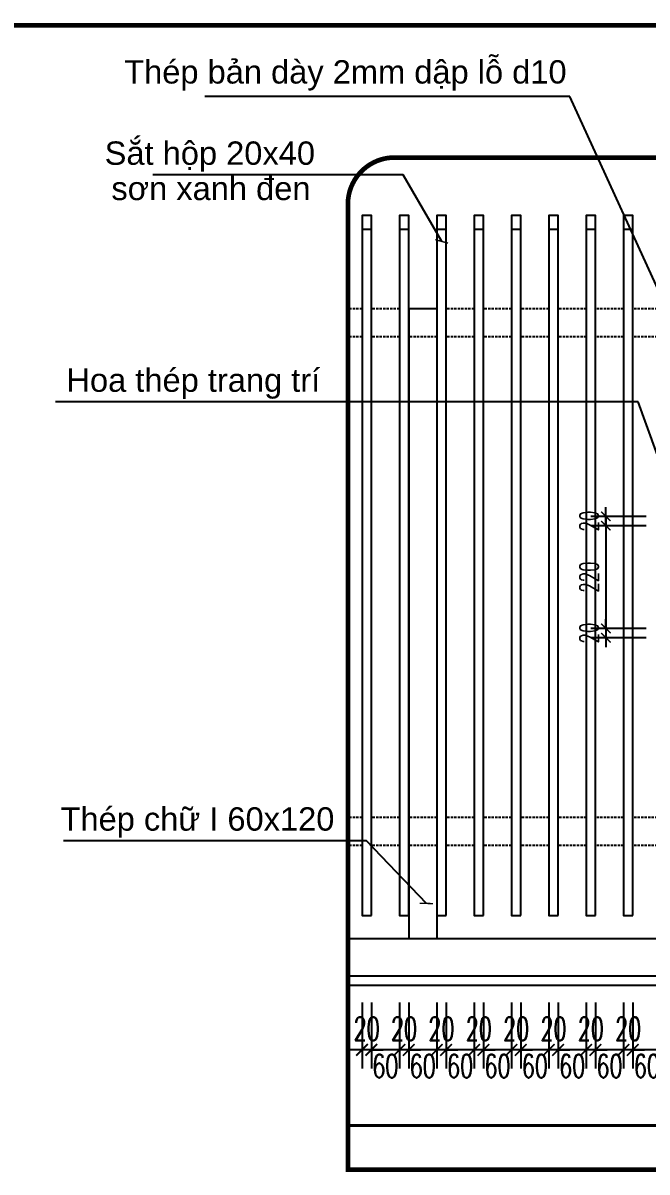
# Model space of a CAD drawing. Header units: millimetres. Extents: x -229618 to 2906, y -178063 to 96806.
# Drawn here: x -134434 to -131762, y -75775 to -70851 of the extents above; entities that cross this region are included whole.
import ezdxf

# ---------------------------------------------------------------- set-up
doc = ezdxf.new("R2010")
doc.units = ezdxf.units.MM
doc.header["$LTSCALE"] = 200
doc.header["$MEASUREMENT"] = 0
doc.header["$PDMODE"] = 3
doc.header["$PDSIZE"] = 50
doc.linetypes.add('DASHED2', pattern=[0.375, 0.25, -0.125])
doc.linetypes.add('HIDDEN', pattern=[0.375, 0.25, -0.125])
doc.layers.get('0').update_dxf_attribs({"color": 95, "linetype": 'CONTINUOUS'})
doc.layers.get('DEFPOINTS').update_dxf_attribs({"linetype": 'CONTINUOUS'})
doc.layers.add('cat', color=1, linetype='CONTINUOUS', lineweight=40)
doc.layers.add('khuat', color=8, linetype='DASHED2', lineweight=15)
for name, color, linetype in [('CUA', 145, 'CONTINUOUS'), ('DIM', 251, 'CONTINUOUS'), ('NETTHAY', 252, 'CONTINUOUS'), ('TEXT', 33, 'CONTINUOUS')]:
    doc.layers.add(name, color=color, linetype=linetype)
doc.styles.add('Arial iso', font='vnarial_0.ttf')
doc.styles.add('Scale', font='vnsimli.shx', dxfattribs={"width": 0.65, "bigfont": 'bigfont.shx'})
doc.dimstyles.new('Scale', dxfattribs={"dimscale": 75, "dimtxt": 2, "dimasz": 1, "dimexe": 1.6, "dimexo": 0, "dimgap": 0.8, "dimtad": 1, "dimdec": 0, "dimzin": 0, "dimdsep": 46, "dimtxsty": 'Scale', "dimblk": 'ARCHTICK', "dimcen": 0.1, "dimdle": 1, "dimclrd": 256, "dimclre": 256, "dimclrt": 3, "dimadec": 0, "dimazin": 0, "dimtfac": 1, "dimtdec": 0, "dimtix": 1, "dimtmove": 2, "dimatfit": 3, "dimldrblk": 'ARCHTICK', "dimfxl": 0, "dimtolj": 1, "dimtzin": 0, "dimarcsym": 0})

# ---------------------------------------------------------------- blocks, each defined once
blk = doc.blocks.new('_ArchTick')
at = {"color": 0, "linetype": 'ByBlock', "const_width": 0.15}
blk.add_lwpolyline([(-0.5, -0.5), (0.5, 0.5)], dxfattribs=at)
blk = doc.blocks.new('*D1451')
at = {"layer": 'DEFPOINTS', "color": 0, "linetype": 'Continuous'}
for p in [(-131765.7, -73005.3), (-131937.9, -73445.3), (-131765.7, -73445.3)]:
    blk.add_point(p, dxfattribs=at)
at = {"layer": 'DIM', "linetype": 'Continuous', "lineweight": -2}
for p, q in [((-131937.9, -72965.3), (-131937.9, -73485.3)), ((-131765.7, -73005.3), (-132001.9, -73005.3)), ((-131765.7, -73445.3), (-132001.9, -73445.3))]:
    blk.add_line(p, q, dxfattribs=at)
at = {"layer": 'DIM', "linetype": 'Continuous', "lineweight": -2, "xscale": 40, "yscale": 40, "zscale": 40}
for p, rotation in [((-131937.9, -73005.3), 90), ((-131937.9, -73445.3), 270)]:
    blk.add_blockref('_ArchTick', p, dxfattribs=dict(at, rotation=rotation))
at = {"layer": 'DIM', "color": 3, "linetype": 'Continuous', "insert": (-132009.9, -73225.3), "char_height": 80, "attachment_point": 5, "rotation": 90, "style": 'Scale'}
blk.add_mtext('\\A1;220', dxfattribs=at)
blk = doc.blocks.new('*D1452')
at = {"layer": 'DEFPOINTS', "color": 0, "linetype": 'Continuous'}
for p in [(-131937.9, -72965.3), (-131765.7, -72965.3), (-131765.7, -73005.3)]:
    blk.add_point(p, dxfattribs=at)
at = {"layer": 'DIM', "linetype": 'Continuous', "lineweight": -2}
for p, q in [((-131765.7, -72965.3), (-132001.9, -72965.3)), ((-131937.9, -72965.3), (-131937.9, -72925.3)), ((-131937.9, -73005.3), (-131937.9, -72965.3)), ((-131765.7, -73005.3), (-132001.9, -73005.3)), ((-131937.9, -73005.3), (-131937.9, -73045.3))]:
    blk.add_line(p, q, dxfattribs=at)
at = {"layer": 'DIM', "linetype": 'Continuous', "lineweight": -2, "xscale": 40, "yscale": 40, "zscale": 40}
for p, rotation in [((-131937.9, -72965.3), 270), ((-131937.9, -73005.3), 90)]:
    blk.add_blockref('_ArchTick', p, dxfattribs=dict(at, rotation=rotation))
at = {"layer": 'DIM', "color": 3, "linetype": 'Continuous', "insert": (-132009.9, -72985.3), "char_height": 80, "attachment_point": 5, "rotation": 90, "style": 'Scale'}
blk.add_mtext('\\A1;20', dxfattribs=at)
blk = doc.blocks.new('*D1453')
at = {"layer": 'DEFPOINTS', "color": 0, "linetype": 'Continuous'}
for p in [(-131765.7, -73445.3), (-131937.9, -73485.3), (-131765.7, -73485.3)]:
    blk.add_point(p, dxfattribs=at)
at = {"layer": 'DIM', "linetype": 'Continuous', "lineweight": -2}
for p, q in [((-131937.9, -73445.3), (-131937.9, -73405.3)), ((-131765.7, -73445.3), (-132001.9, -73445.3)), ((-131937.9, -73445.3), (-131937.9, -73485.3)), ((-131765.7, -73485.3), (-132001.9, -73485.3)), ((-131937.9, -73485.3), (-131937.9, -73525.3))]:
    blk.add_line(p, q, dxfattribs=at)
at = {"layer": 'DIM', "linetype": 'Continuous', "lineweight": -2, "xscale": 40, "yscale": 40, "zscale": 40}
for p, rotation in [((-131937.9, -73445.3), 270), ((-131937.9, -73485.3), 90)]:
    blk.add_blockref('_ArchTick', p, dxfattribs=dict(at, rotation=rotation))
at = {"layer": 'DIM', "color": 3, "linetype": 'Continuous', "insert": (-132009.9, -73465.3), "char_height": 80, "attachment_point": 5, "rotation": 90, "style": 'Scale'}
blk.add_mtext('\\A1;20', dxfattribs=at)
blk = doc.blocks.new('*D1529')
at = {"layer": 'DEFPOINTS', "color": 0, "linetype": 'Continuous'}
for p in [(-131822.5, -75047.8), (-131702.5, -75047.8), (-131822.5, -75251.3)]:
    blk.add_point(p, dxfattribs=at)
at = {"layer": 'DIM', "linetype": 'Continuous', "lineweight": -2}
for p, q in [((-131822.5, -75047.8), (-131822.5, -75331.3)), ((-131702.5, -75047.8), (-131702.5, -75331.3)), ((-131652.5, -75251.3), (-131872.5, -75251.3))]:
    blk.add_line(p, q, dxfattribs=at)
at = {"layer": 'DIM', "linetype": 'Continuous', "lineweight": -2, "xscale": 50, "yscale": 50, "zscale": 50, "rotation": 180}
blk.add_blockref('_ArchTick', (-131822.5, -75251.3), dxfattribs=at)
at = {"layer": 'DIM', "linetype": 'Continuous', "lineweight": -2, "xscale": 50, "yscale": 50, "zscale": 50}
blk.add_blockref('_ArchTick', (-131702.5, -75251.3), dxfattribs=at)
at = {"layer": 'DIM', "color": 3, "linetype": 'Continuous', "insert": (-131762.5, -75320.4), "char_height": 100, "attachment_point": 5, "style": 'Scale'}
blk.add_mtext('\\A1;60', dxfattribs=at)
blk = doc.blocks.new('*D1530')
at = {"layer": 'DEFPOINTS', "color": 0, "linetype": 'Continuous'}
for p in [(-131862.5, -75047.8), (-131822.5, -75047.8), (-131862.5, -75251.3)]:
    blk.add_point(p, dxfattribs=at)
at = {"layer": 'DIM', "linetype": 'Continuous', "lineweight": -2}
for p, q in [((-131862.5, -75047.8), (-131862.5, -75331.3)), ((-131822.5, -75047.8), (-131822.5, -75331.3)), ((-131862.5, -75251.3), (-131912.5, -75251.3)), ((-131822.5, -75251.3), (-131862.5, -75251.3)), ((-131822.5, -75251.3), (-131772.5, -75251.3))]:
    blk.add_line(p, q, dxfattribs=at)
at = {"layer": 'DIM', "linetype": 'Continuous', "lineweight": -2, "xscale": 50, "yscale": 50, "zscale": 50}
blk.add_blockref('_ArchTick', (-131862.5, -75251.3), dxfattribs=at)
at = {"layer": 'DIM', "linetype": 'Continuous', "lineweight": -2, "xscale": 50, "yscale": 50, "zscale": 50, "rotation": 180}
blk.add_blockref('_ArchTick', (-131822.5, -75251.3), dxfattribs=at)
at = {"layer": 'DIM', "color": 3, "linetype": 'Continuous', "insert": (-131842.5, -75161.3), "char_height": 100, "attachment_point": 5, "style": 'Scale'}
blk.add_mtext('\\A1;20', dxfattribs=at)
blk = doc.blocks.new('*D1531')
at = {"layer": 'DEFPOINTS', "color": 0, "linetype": 'Continuous'}
for p in [(-131982.5, -75047.8), (-131862.5, -75047.8), (-131982.5, -75251.3)]:
    blk.add_point(p, dxfattribs=at)
at = {"layer": 'DIM', "linetype": 'Continuous', "lineweight": -2}
for p, q in [((-131982.5, -75047.8), (-131982.5, -75331.3)), ((-131862.5, -75047.8), (-131862.5, -75331.3)), ((-131812.5, -75251.3), (-132032.5, -75251.3))]:
    blk.add_line(p, q, dxfattribs=at)
at = {"layer": 'DIM', "linetype": 'Continuous', "lineweight": -2, "xscale": 50, "yscale": 50, "zscale": 50, "rotation": 180}
blk.add_blockref('_ArchTick', (-131982.5, -75251.3), dxfattribs=at)
at = {"layer": 'DIM', "linetype": 'Continuous', "lineweight": -2, "xscale": 50, "yscale": 50, "zscale": 50}
blk.add_blockref('_ArchTick', (-131862.5, -75251.3), dxfattribs=at)
at = {"layer": 'DIM', "color": 3, "linetype": 'Continuous', "insert": (-131922.5, -75320.4), "char_height": 100, "attachment_point": 5, "style": 'Scale'}
blk.add_mtext('\\A1;60', dxfattribs=at)
blk = doc.blocks.new('*D1532')
at = {"layer": 'DEFPOINTS', "color": 0, "linetype": 'Continuous'}
for p in [(-132022.5, -75047.8), (-131982.5, -75047.8), (-132022.5, -75251.3)]:
    blk.add_point(p, dxfattribs=at)
at = {"layer": 'DIM', "linetype": 'Continuous', "lineweight": -2}
for p, q in [((-132022.5, -75047.8), (-132022.5, -75331.3)), ((-131982.5, -75047.8), (-131982.5, -75331.3)), ((-132022.5, -75251.3), (-132072.5, -75251.3)), ((-131982.5, -75251.3), (-132022.5, -75251.3)), ((-131982.5, -75251.3), (-131932.5, -75251.3))]:
    blk.add_line(p, q, dxfattribs=at)
at = {"layer": 'DIM', "linetype": 'Continuous', "lineweight": -2, "xscale": 50, "yscale": 50, "zscale": 50}
blk.add_blockref('_ArchTick', (-132022.5, -75251.3), dxfattribs=at)
at = {"layer": 'DIM', "linetype": 'Continuous', "lineweight": -2, "xscale": 50, "yscale": 50, "zscale": 50, "rotation": 180}
blk.add_blockref('_ArchTick', (-131982.5, -75251.3), dxfattribs=at)
at = {"layer": 'DIM', "color": 3, "linetype": 'Continuous', "insert": (-132002.5, -75161.3), "char_height": 100, "attachment_point": 5, "style": 'Scale'}
blk.add_mtext('\\A1;20', dxfattribs=at)
blk = doc.blocks.new('*D1533')
at = {"layer": 'DEFPOINTS', "color": 0, "linetype": 'Continuous'}
for p in [(-132142.5, -75047.8), (-132022.5, -75047.8), (-132142.5, -75251.3)]:
    blk.add_point(p, dxfattribs=at)
at = {"layer": 'DIM', "linetype": 'Continuous', "lineweight": -2}
for p, q in [((-132142.5, -75047.8), (-132142.5, -75331.3)), ((-132022.5, -75047.8), (-132022.5, -75331.3)), ((-131972.5, -75251.3), (-132192.5, -75251.3))]:
    blk.add_line(p, q, dxfattribs=at)
at = {"layer": 'DIM', "linetype": 'Continuous', "lineweight": -2, "xscale": 50, "yscale": 50, "zscale": 50, "rotation": 180}
blk.add_blockref('_ArchTick', (-132142.5, -75251.3), dxfattribs=at)
at = {"layer": 'DIM', "linetype": 'Continuous', "lineweight": -2, "xscale": 50, "yscale": 50, "zscale": 50}
blk.add_blockref('_ArchTick', (-132022.5, -75251.3), dxfattribs=at)
at = {"layer": 'DIM', "color": 3, "linetype": 'Continuous', "insert": (-132082.5, -75320.4), "char_height": 100, "attachment_point": 5, "style": 'Scale'}
blk.add_mtext('\\A1;60', dxfattribs=at)
blk = doc.blocks.new('*D1534')
at = {"layer": 'DEFPOINTS', "color": 0, "linetype": 'Continuous'}
for p in [(-132182.5, -75047.8), (-132142.5, -75047.8), (-132182.5, -75251.3)]:
    blk.add_point(p, dxfattribs=at)
at = {"layer": 'DIM', "linetype": 'Continuous', "lineweight": -2}
for p, q in [((-132182.5, -75047.8), (-132182.5, -75331.3)), ((-132142.5, -75047.8), (-132142.5, -75331.3)), ((-132182.5, -75251.3), (-132232.5, -75251.3)), ((-132142.5, -75251.3), (-132182.5, -75251.3)), ((-132142.5, -75251.3), (-132092.5, -75251.3))]:
    blk.add_line(p, q, dxfattribs=at)
at = {"layer": 'DIM', "linetype": 'Continuous', "lineweight": -2, "xscale": 50, "yscale": 50, "zscale": 50}
blk.add_blockref('_ArchTick', (-132182.5, -75251.3), dxfattribs=at)
at = {"layer": 'DIM', "linetype": 'Continuous', "lineweight": -2, "xscale": 50, "yscale": 50, "zscale": 50, "rotation": 180}
blk.add_blockref('_ArchTick', (-132142.5, -75251.3), dxfattribs=at)
at = {"layer": 'DIM', "color": 3, "linetype": 'Continuous', "insert": (-132162.5, -75161.3), "char_height": 100, "attachment_point": 5, "style": 'Scale'}
blk.add_mtext('\\A1;20', dxfattribs=at)
blk = doc.blocks.new('*D1535')
at = {"layer": 'DEFPOINTS', "color": 0, "linetype": 'Continuous'}
for p in [(-132302.5, -75047.8), (-132182.5, -75047.8), (-132302.5, -75251.3)]:
    blk.add_point(p, dxfattribs=at)
at = {"layer": 'DIM', "linetype": 'Continuous', "lineweight": -2}
for p, q in [((-132302.5, -75047.8), (-132302.5, -75331.3)), ((-132182.5, -75047.8), (-132182.5, -75331.3)), ((-132132.5, -75251.3), (-132352.5, -75251.3))]:
    blk.add_line(p, q, dxfattribs=at)
at = {"layer": 'DIM', "linetype": 'Continuous', "lineweight": -2, "xscale": 50, "yscale": 50, "zscale": 50, "rotation": 180}
blk.add_blockref('_ArchTick', (-132302.5, -75251.3), dxfattribs=at)
at = {"layer": 'DIM', "linetype": 'Continuous', "lineweight": -2, "xscale": 50, "yscale": 50, "zscale": 50}
blk.add_blockref('_ArchTick', (-132182.5, -75251.3), dxfattribs=at)
at = {"layer": 'DIM', "color": 3, "linetype": 'Continuous', "insert": (-132242.5, -75320.4), "char_height": 100, "attachment_point": 5, "style": 'Scale'}
blk.add_mtext('\\A1;60', dxfattribs=at)
blk = doc.blocks.new('*D1536')
at = {"layer": 'DEFPOINTS', "color": 0, "linetype": 'Continuous'}
for p in [(-132342.5, -75047.8), (-132302.5, -75047.8), (-132342.5, -75251.3)]:
    blk.add_point(p, dxfattribs=at)
at = {"layer": 'DIM', "linetype": 'Continuous', "lineweight": -2}
for p, q in [((-132342.5, -75047.8), (-132342.5, -75331.3)), ((-132302.5, -75047.8), (-132302.5, -75331.3)), ((-132342.5, -75251.3), (-132392.5, -75251.3)), ((-132302.5, -75251.3), (-132342.5, -75251.3)), ((-132302.5, -75251.3), (-132252.5, -75251.3))]:
    blk.add_line(p, q, dxfattribs=at)
at = {"layer": 'DIM', "linetype": 'Continuous', "lineweight": -2, "xscale": 50, "yscale": 50, "zscale": 50}
blk.add_blockref('_ArchTick', (-132342.5, -75251.3), dxfattribs=at)
at = {"layer": 'DIM', "linetype": 'Continuous', "lineweight": -2, "xscale": 50, "yscale": 50, "zscale": 50, "rotation": 180}
blk.add_blockref('_ArchTick', (-132302.5, -75251.3), dxfattribs=at)
at = {"layer": 'DIM', "color": 3, "linetype": 'Continuous', "insert": (-132322.5, -75161.3), "char_height": 100, "attachment_point": 5, "style": 'Scale'}
blk.add_mtext('\\A1;20', dxfattribs=at)
blk = doc.blocks.new('*D1537')
at = {"layer": 'DEFPOINTS', "color": 0, "linetype": 'Continuous'}
for p in [(-132462.5, -75047.8), (-132342.5, -75047.8), (-132462.5, -75251.3)]:
    blk.add_point(p, dxfattribs=at)
at = {"layer": 'DIM', "linetype": 'Continuous', "lineweight": -2}
for p, q in [((-132462.5, -75047.8), (-132462.5, -75331.3)), ((-132342.5, -75047.8), (-132342.5, -75331.3)), ((-132292.5, -75251.3), (-132512.5, -75251.3))]:
    blk.add_line(p, q, dxfattribs=at)
at = {"layer": 'DIM', "linetype": 'Continuous', "lineweight": -2, "xscale": 50, "yscale": 50, "zscale": 50, "rotation": 180}
blk.add_blockref('_ArchTick', (-132462.5, -75251.3), dxfattribs=at)
at = {"layer": 'DIM', "linetype": 'Continuous', "lineweight": -2, "xscale": 50, "yscale": 50, "zscale": 50}
blk.add_blockref('_ArchTick', (-132342.5, -75251.3), dxfattribs=at)
at = {"layer": 'DIM', "color": 3, "linetype": 'Continuous', "insert": (-132402.5, -75320.4), "char_height": 100, "attachment_point": 5, "style": 'Scale'}
blk.add_mtext('\\A1;60', dxfattribs=at)
blk = doc.blocks.new('*D1538')
at = {"layer": 'DEFPOINTS', "color": 0, "linetype": 'Continuous'}
for p in [(-132502.5, -75047.8), (-132462.5, -75047.8), (-132502.5, -75251.3)]:
    blk.add_point(p, dxfattribs=at)
at = {"layer": 'DIM', "linetype": 'Continuous', "lineweight": -2}
for p, q in [((-132502.5, -75047.8), (-132502.5, -75331.3)), ((-132462.5, -75047.8), (-132462.5, -75331.3)), ((-132502.5, -75251.3), (-132552.5, -75251.3)), ((-132462.5, -75251.3), (-132502.5, -75251.3)), ((-132462.5, -75251.3), (-132412.5, -75251.3))]:
    blk.add_line(p, q, dxfattribs=at)
at = {"layer": 'DIM', "linetype": 'Continuous', "lineweight": -2, "xscale": 50, "yscale": 50, "zscale": 50}
blk.add_blockref('_ArchTick', (-132502.5, -75251.3), dxfattribs=at)
at = {"layer": 'DIM', "linetype": 'Continuous', "lineweight": -2, "xscale": 50, "yscale": 50, "zscale": 50, "rotation": 180}
blk.add_blockref('_ArchTick', (-132462.5, -75251.3), dxfattribs=at)
at = {"layer": 'DIM', "color": 3, "linetype": 'Continuous', "insert": (-132482.5, -75161.3), "char_height": 100, "attachment_point": 5, "style": 'Scale'}
blk.add_mtext('\\A1;20', dxfattribs=at)
blk = doc.blocks.new('*D1539')
at = {"layer": 'DEFPOINTS', "color": 0, "linetype": 'Continuous'}
for p in [(-132622.5, -75047.8), (-132502.5, -75047.8), (-132622.5, -75251.3)]:
    blk.add_point(p, dxfattribs=at)
at = {"layer": 'DIM', "linetype": 'Continuous', "lineweight": -2}
for p, q in [((-132622.5, -75047.8), (-132622.5, -75331.3)), ((-132502.5, -75047.8), (-132502.5, -75331.3)), ((-132452.5, -75251.3), (-132672.5, -75251.3))]:
    blk.add_line(p, q, dxfattribs=at)
at = {"layer": 'DIM', "linetype": 'Continuous', "lineweight": -2, "xscale": 50, "yscale": 50, "zscale": 50, "rotation": 180}
blk.add_blockref('_ArchTick', (-132622.5, -75251.3), dxfattribs=at)
at = {"layer": 'DIM', "linetype": 'Continuous', "lineweight": -2, "xscale": 50, "yscale": 50, "zscale": 50}
blk.add_blockref('_ArchTick', (-132502.5, -75251.3), dxfattribs=at)
at = {"layer": 'DIM', "color": 3, "linetype": 'Continuous', "insert": (-132562.5, -75320.4), "char_height": 100, "attachment_point": 5, "style": 'Scale'}
blk.add_mtext('\\A1;60', dxfattribs=at)
blk = doc.blocks.new('*D1540')
at = {"layer": 'DEFPOINTS', "color": 0, "linetype": 'Continuous'}
for p in [(-132662.5, -75047.8), (-132622.5, -75047.8), (-132662.5, -75251.3)]:
    blk.add_point(p, dxfattribs=at)
at = {"layer": 'DIM', "linetype": 'Continuous', "lineweight": -2}
for p, q in [((-132662.5, -75047.8), (-132662.5, -75331.3)), ((-132622.5, -75047.8), (-132622.5, -75331.3)), ((-132662.5, -75251.3), (-132712.5, -75251.3)), ((-132622.5, -75251.3), (-132662.5, -75251.3)), ((-132622.5, -75251.3), (-132572.5, -75251.3))]:
    blk.add_line(p, q, dxfattribs=at)
at = {"layer": 'DIM', "linetype": 'Continuous', "lineweight": -2, "xscale": 50, "yscale": 50, "zscale": 50}
blk.add_blockref('_ArchTick', (-132662.5, -75251.3), dxfattribs=at)
at = {"layer": 'DIM', "linetype": 'Continuous', "lineweight": -2, "xscale": 50, "yscale": 50, "zscale": 50, "rotation": 180}
blk.add_blockref('_ArchTick', (-132622.5, -75251.3), dxfattribs=at)
at = {"layer": 'DIM', "color": 3, "linetype": 'Continuous', "insert": (-132642.5, -75161.3), "char_height": 100, "attachment_point": 5, "style": 'Scale'}
blk.add_mtext('\\A1;20', dxfattribs=at)
blk = doc.blocks.new('*D1541')
at = {"layer": 'DEFPOINTS', "color": 0, "linetype": 'Continuous'}
for p in [(-132782.5, -75047.8), (-132662.5, -75047.8), (-132782.5, -75251.3)]:
    blk.add_point(p, dxfattribs=at)
at = {"layer": 'DIM', "linetype": 'Continuous', "lineweight": -2}
for p, q in [((-132782.5, -75047.8), (-132782.5, -75331.3)), ((-132662.5, -75047.8), (-132662.5, -75331.3)), ((-132612.5, -75251.3), (-132832.5, -75251.3))]:
    blk.add_line(p, q, dxfattribs=at)
at = {"layer": 'DIM', "linetype": 'Continuous', "lineweight": -2, "xscale": 50, "yscale": 50, "zscale": 50, "rotation": 180}
blk.add_blockref('_ArchTick', (-132782.5, -75251.3), dxfattribs=at)
at = {"layer": 'DIM', "linetype": 'Continuous', "lineweight": -2, "xscale": 50, "yscale": 50, "zscale": 50}
blk.add_blockref('_ArchTick', (-132662.5, -75251.3), dxfattribs=at)
at = {"layer": 'DIM', "color": 3, "linetype": 'Continuous', "insert": (-132722.5, -75320.4), "char_height": 100, "attachment_point": 5, "style": 'Scale'}
blk.add_mtext('\\A1;60', dxfattribs=at)
blk = doc.blocks.new('*D1542')
at = {"layer": 'DEFPOINTS', "color": 0, "linetype": 'Continuous'}
for p in [(-132822.5, -75047.8), (-132782.5, -75047.8), (-132822.5, -75251.3)]:
    blk.add_point(p, dxfattribs=at)
at = {"layer": 'DIM', "linetype": 'Continuous', "lineweight": -2}
for p, q in [((-132822.5, -75047.8), (-132822.5, -75331.3)), ((-132782.5, -75047.8), (-132782.5, -75331.3)), ((-132822.5, -75251.3), (-132872.5, -75251.3)), ((-132782.5, -75251.3), (-132822.5, -75251.3)), ((-132782.5, -75251.3), (-132732.5, -75251.3))]:
    blk.add_line(p, q, dxfattribs=at)
at = {"layer": 'DIM', "linetype": 'Continuous', "lineweight": -2, "xscale": 50, "yscale": 50, "zscale": 50}
blk.add_blockref('_ArchTick', (-132822.5, -75251.3), dxfattribs=at)
at = {"layer": 'DIM', "linetype": 'Continuous', "lineweight": -2, "xscale": 50, "yscale": 50, "zscale": 50, "rotation": 180}
blk.add_blockref('_ArchTick', (-132782.5, -75251.3), dxfattribs=at)
at = {"layer": 'DIM', "color": 3, "linetype": 'Continuous', "insert": (-132802.5, -75161.3), "char_height": 100, "attachment_point": 5, "style": 'Scale'}
blk.add_mtext('\\A1;20', dxfattribs=at)
blk = doc.blocks.new('*D1543')
at = {"layer": 'DEFPOINTS', "color": 0, "linetype": 'Continuous'}
for p in [(-132942.5, -75047.8), (-132822.5, -75047.8), (-132942.5, -75251.3)]:
    blk.add_point(p, dxfattribs=at)
at = {"layer": 'DIM', "linetype": 'Continuous', "lineweight": -2}
for p, q in [((-132942.5, -75047.8), (-132942.5, -75331.3)), ((-132822.5, -75047.8), (-132822.5, -75331.3)), ((-132772.5, -75251.3), (-132992.5, -75251.3))]:
    blk.add_line(p, q, dxfattribs=at)
at = {"layer": 'DIM', "linetype": 'Continuous', "lineweight": -2, "xscale": 50, "yscale": 50, "zscale": 50, "rotation": 180}
blk.add_blockref('_ArchTick', (-132942.5, -75251.3), dxfattribs=at)
at = {"layer": 'DIM', "linetype": 'Continuous', "lineweight": -2, "xscale": 50, "yscale": 50, "zscale": 50}
blk.add_blockref('_ArchTick', (-132822.5, -75251.3), dxfattribs=at)
at = {"layer": 'DIM', "color": 3, "linetype": 'Continuous', "insert": (-132882.5, -75320.4), "char_height": 100, "attachment_point": 5, "style": 'Scale'}
blk.add_mtext('\\A1;60', dxfattribs=at)
blk = doc.blocks.new('*D1544')
at = {"layer": 'DEFPOINTS', "color": 0, "linetype": 'Continuous'}
for p in [(-132982.5, -75047.8), (-132942.5, -75047.8), (-132982.5, -75251.3)]:
    blk.add_point(p, dxfattribs=at)
at = {"layer": 'DIM', "linetype": 'Continuous', "lineweight": -2}
for p, q in [((-132982.5, -75047.8), (-132982.5, -75331.3)), ((-132942.5, -75047.8), (-132942.5, -75331.3)), ((-132982.5, -75251.3), (-133032.5, -75251.3)), ((-132942.5, -75251.3), (-132982.5, -75251.3)), ((-132942.5, -75251.3), (-132892.5, -75251.3))]:
    blk.add_line(p, q, dxfattribs=at)
at = {"layer": 'DIM', "linetype": 'Continuous', "lineweight": -2, "xscale": 50, "yscale": 50, "zscale": 50}
blk.add_blockref('_ArchTick', (-132982.5, -75251.3), dxfattribs=at)
at = {"layer": 'DIM', "linetype": 'Continuous', "lineweight": -2, "xscale": 50, "yscale": 50, "zscale": 50, "rotation": 180}
blk.add_blockref('_ArchTick', (-132942.5, -75251.3), dxfattribs=at)
at = {"layer": 'DIM', "color": 3, "linetype": 'Continuous', "insert": (-132962.5, -75161.3), "char_height": 100, "attachment_point": 5, "style": 'Scale'}
blk.add_mtext('\\A1;20', dxfattribs=at)

msp = doc.modelspace()

# ---------------------------------------------------------------- linework, layer by layer
at = {"layer": 'cat', "linetype": 'Continuous'}
msp.add_line((-129853.3, -75575.3), (-133043.1, -75575.3), dxfattribs=at)
at = {"layer": 'CUA', "linetype": 'Continuous'}
for p, q in [((-132942.5, -71735.3), (-132982.5, -71735.3)), ((-132782.5, -71735.3), (-132822.5, -71735.3)), ((-132622.5, -71735.3), (-132662.5, -71735.3)), ((-132462.5, -71735.3), (-132502.5, -71735.3)), ((-132302.5, -71735.3), (-132342.5, -71735.3)), ((-132142.5, -71735.3), (-132182.5, -71735.3)), ((-131982.5, -71735.3), (-132022.5, -71735.3)), ((-131822.5, -71735.3), (-131862.5, -71735.3)), ((-132782.5, -72075.3), (-132782.5, -74775.3)), ((-132662.5, -72075.3), (-132782.5, -72075.3)), ((-132662.5, -72075.3), (-132662.5, -74775.3))]:
    msp.add_line(p, q, dxfattribs=at)
at = {"layer": 'CUA', "linetype": 'HIDDEN', "ltscale": 0.2}
for p, q in [((-132982.5, -72075.3), (-133043.1, -72075.3)), ((-132822.5, -72075.3), (-132942.5, -72075.3)), ((-132662.5, -72075.3), (-132782.5, -72075.3)), ((-132502.5, -72075.3), (-132622.5, -72075.3)), ((-132342.5, -72075.3), (-132462.5, -72075.3)), ((-132182.5, -72075.3), (-132302.5, -72075.3)), ((-132022.5, -72075.3), (-132142.5, -72075.3)), ((-131862.5, -72075.3), (-131982.5, -72075.3)), ((-131702.5, -72075.3), (-131822.5, -72075.3)), ((-132982.5, -72195.3), (-133043.1, -72195.3)), ((-132822.5, -72195.3), (-132942.5, -72195.3)), ((-132662.5, -72195.3), (-132782.5, -72195.3)), ((-132502.5, -72195.3), (-132622.5, -72195.3)), ((-132342.5, -72195.3), (-132462.5, -72195.3)), ((-132182.5, -72195.3), (-132302.5, -72195.3)), ((-132022.5, -72195.3), (-132142.5, -72195.3)), ((-131862.5, -72195.3), (-131982.5, -72195.3)), ((-131702.5, -72195.3), (-131822.5, -72195.3)), ((-132982.5, -74255.3), (-133043.1, -74255.3)), ((-132822.5, -74255.3), (-132942.5, -74255.3)), ((-132662.5, -74255.3), (-132782.5, -74255.3)), ((-132502.5, -74255.3), (-132622.5, -74255.3)), ((-132342.5, -74255.3), (-132462.5, -74255.3)), ((-132182.5, -74255.3), (-132302.5, -74255.3)), ((-132022.5, -74255.3), (-132142.5, -74255.3)), ((-131862.5, -74255.3), (-131982.5, -74255.3)), ((-131702.5, -74255.3), (-131822.5, -74255.3)), ((-132982.5, -74375.3), (-133043.1, -74375.3)), ((-132822.5, -74375.3), (-132942.5, -74375.3)), ((-132662.5, -74375.3), (-132782.5, -74375.3)), ((-132502.5, -74375.3), (-132622.5, -74375.3)), ((-132342.5, -74375.3), (-132462.5, -74375.3)), ((-132182.5, -74375.3), (-132302.5, -74375.3)), ((-132022.5, -74375.3), (-132142.5, -74375.3)), ((-131862.5, -74375.3), (-131982.5, -74375.3)), ((-131702.5, -74375.3), (-131822.5, -74375.3))]:
    msp.add_line(p, q, dxfattribs=at)
at = {"layer": 'CUA', "linetype": 'Continuous'}
for points in [[(-132942.5, -74675.3), (-132942.5, -71675.3), (-132982.5, -71675.3), (-132982.5, -74675.3)], [(-132782.5, -74675.3), (-132782.5, -71675.3), (-132822.5, -71675.3), (-132822.5, -74675.3)], [(-132622.5, -74675.3), (-132622.5, -71675.3), (-132662.5, -71675.3), (-132662.5, -74675.3)], [(-132462.5, -74675.3), (-132462.5, -71675.3), (-132502.5, -71675.3), (-132502.5, -74675.3)], [(-132302.5, -74675.3), (-132302.5, -71675.3), (-132342.5, -71675.3), (-132342.5, -74675.3)], [(-132142.5, -74675.3), (-132142.5, -71675.3), (-132182.5, -71675.3), (-132182.5, -74675.3)], [(-131982.5, -74675.3), (-131982.5, -71675.3), (-132022.5, -71675.3), (-132022.5, -74675.3)], [(-131822.5, -74675.3), (-131822.5, -71675.3), (-131862.5, -71675.3), (-131862.5, -74675.3)]]:
    msp.add_lwpolyline(points, close=True, dxfattribs=at)
at = {"layer": 'khuat', "color": 5, "ltscale": 2, "const_width": 20}
msp.add_lwpolyline([(-146864.7, -70861), (-128985.3, -70861)], dxfattribs=at)
msp.add_lwpolyline([(-129853.3, -71427.5), (-132843.1, -71427.5, 0.414214), (-133043.1, -71627.5), (-133043.1, -75764.7), (-130053.3, -75764.7, 0.414214), (-129853.3, -75564.7)], format="xyb", close=True, dxfattribs=at)
at = {"layer": 'NETTHAY', "linetype": 'Continuous'}
for p, q in [((-129853.3, -74775.3), (-133043.1, -74775.3)), ((-129853.3, -74935.3), (-133043.1, -74935.3)), ((-129853.3, -74975.3), (-133043.1, -74975.3))]:
    msp.add_line(p, q, dxfattribs=at)

# ---------------------------------------------------------------- texts
at = {"layer": 'TEXT', "style": 'Arial iso'}
for s, p in [('ThÐp b¶n dµy 2mm dËp lç d10 ', (-134001, -71110.5)), ('S¾t hép 20x40', (-134084.7, -71458.7)), ('s¬n xanh ®en ', (-134055.8, -71609.9)), ('Hoa thÐp trang trÝ', (-134248.4, -72431.5)), ('ThÐp ch÷ I 60x120 ', (-134273.7, -74311.9))]:
    msp.add_text(s, height=100, dxfattribs=at).set_placement(p)

# ---------------------------------------------------------------- dimensions: what is measured, and where the dimension line sits
at = {"layer": 'DIM', "linetype": 'Continuous'}
for base, p1, p2, angle, override, picture, middle in [((-131937.9, -72965.3), (-131765.7, -73005.3), (-131765.7, -72965.3), 90, {"dimscale": 40, "dimlfac": 0.5}, '*D1452', (-132009.9, -72985.3)), ((-131937.9, -73445.3), (-131765.7, -73005.3), (-131765.7, -73445.3), 90, {"dimscale": 40, "dimlfac": 0.5}, '*D1451', (-132009.9, -73225.3)), ((-131937.9, -73485.3), (-131765.7, -73445.3), (-131765.7, -73485.3), 270, {"dimscale": 40, "dimlfac": 0.5}, '*D1453', (-132009.9, -73465.3)), ((-132982.5, -75251.3), (-132942.5, -75047.8), (-132982.5, -75047.8), 180, {"dimscale": 50, "dimlfac": 0.5}, '*D1544', (-132962.5, -75161.3)), ((-132822.5, -75251.3), (-132782.5, -75047.8), (-132822.5, -75047.8), 180, {"dimscale": 50, "dimlfac": 0.5}, '*D1542', (-132802.5, -75161.3)), ((-132662.5, -75251.3), (-132622.5, -75047.8), (-132662.5, -75047.8), 180, {"dimscale": 50, "dimlfac": 0.5}, '*D1540', (-132642.5, -75161.3)), ((-132502.5, -75251.3), (-132462.5, -75047.8), (-132502.5, -75047.8), 180, {"dimscale": 50, "dimlfac": 0.5}, '*D1538', (-132482.5, -75161.3)), ((-132342.5, -75251.3), (-132302.5, -75047.8), (-132342.5, -75047.8), 180, {"dimscale": 50, "dimlfac": 0.5}, '*D1536', (-132322.5, -75161.3)), ((-132182.5, -75251.3), (-132142.5, -75047.8), (-132182.5, -75047.8), 180, {"dimscale": 50, "dimlfac": 0.5}, '*D1534', (-132162.5, -75161.3)), ((-132022.5, -75251.3), (-131982.5, -75047.8), (-132022.5, -75047.8), 180, {"dimscale": 50, "dimlfac": 0.5}, '*D1532', (-132002.5, -75161.3)), ((-131862.5, -75251.3), (-131822.5, -75047.8), (-131862.5, -75047.8), 180, {"dimscale": 50, "dimlfac": 0.5}, '*D1530', (-131842.5, -75161.3))]:
    dim = msp.add_linear_dim(base=base, p1=p1, p2=p2, angle=angle, dimstyle='Scale', override=override, dxfattribs=at)
    dim.commit()
    dim.dimension.update_dxf_attribs({"geometry": picture, "text_midpoint": middle})
for base, p1, p2, picture, middle in [((-132942.5, -75251.3), (-132822.5, -75047.8), (-132942.5, -75047.8), '*D1543', (-132882.5, -75320.4)), ((-132782.5, -75251.3), (-132662.5, -75047.8), (-132782.5, -75047.8), '*D1541', (-132722.5, -75320.4)), ((-132622.5, -75251.3), (-132502.5, -75047.8), (-132622.5, -75047.8), '*D1539', (-132562.5, -75320.4)), ((-132462.5, -75251.3), (-132342.5, -75047.8), (-132462.5, -75047.8), '*D1537', (-132402.5, -75320.4)), ((-132302.5, -75251.3), (-132182.5, -75047.8), (-132302.5, -75047.8), '*D1535', (-132242.5, -75320.4)), ((-132142.5, -75251.3), (-132022.5, -75047.8), (-132142.5, -75047.8), '*D1533', (-132082.5, -75320.4)), ((-131982.5, -75251.3), (-131862.5, -75047.8), (-131982.5, -75047.8), '*D1531', (-131922.5, -75320.4)), ((-131822.5, -75251.3), (-131702.5, -75047.8), (-131822.5, -75047.8), '*D1529', (-131762.5, -75320.4))]:
    dim = msp.add_linear_dim(base=base, p1=p1, p2=p2, angle=180, dimstyle='Scale', override={"dimscale": 50, "dimlfac": 0.5}, dxfattribs=at)
    dim.commit()
    dim.dimension.update_dxf_attribs({"geometry": picture, "text_midpoint": middle, "dimtype": 160})

# ---------------------------------------------------------------- leaders
at = {"layer": 'DIM'}
for points in [[(-131582.5, -72282.7), (-132092.1, -71165.4), (-133655.2, -71165.4)], [(-132641.3, -71787), (-132806.3, -71501.8), (-133878.1, -71501.8)], [(-131577.5, -73090.3), (-131799.7, -72474.6), (-134294.5, -72474.6)], [(-132706.9, -74623.8), (-132963.1, -74355), (-134261.4, -74355)]]:
    msp.add_leader(points, dimstyle='Scale', override={"dimscale": 40, "dimgap": 0.7, "dimtad": 0}, dxfattribs=at)

doc.saveas('drawing.dxf')
